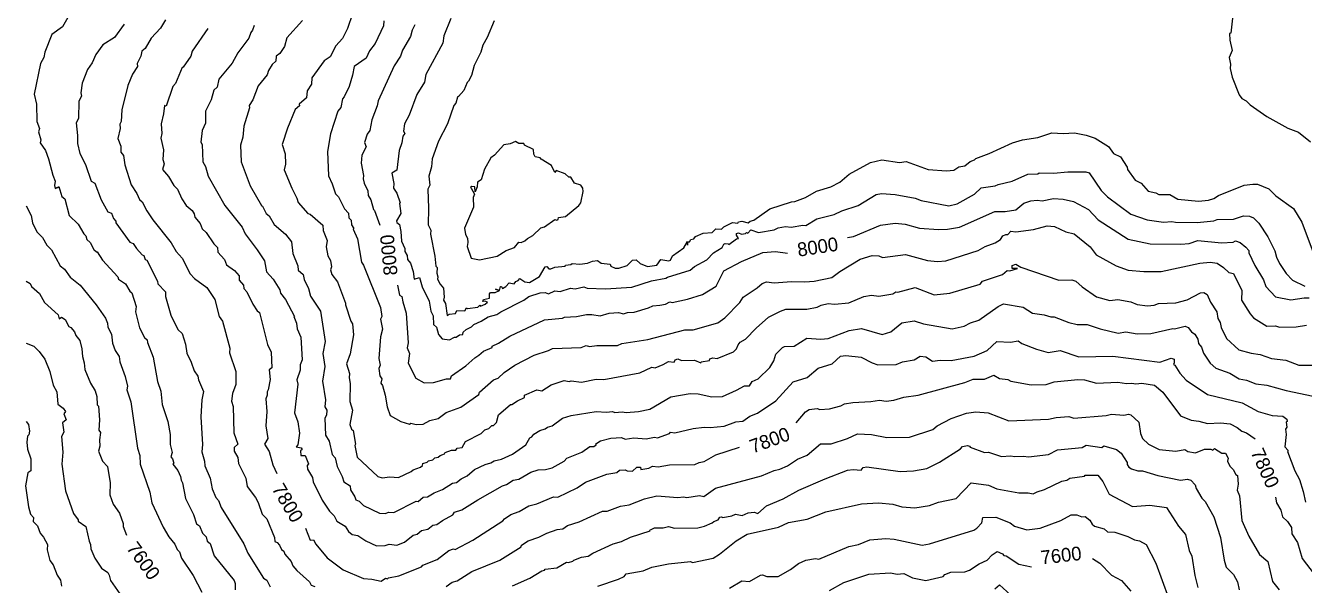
# Model space of a CAD drawing. Extents: x 9339 to 13216, y 3769 to 6935.
# Drawn here: x 9340 to 10046, y 5216 to 5526 of the extents above; entities that cross this region are included whole.
import ezdxf
from ezdxf.enums import TextEntityAlignment as Align

# ---------------------------------------------------------------- set-up
doc = ezdxf.new("R2010")
doc.units = 0
doc.header["$MEASUREMENT"] = 0
for name, color, linetype in [('DTM_SURFACE_CON', 9, 'Continuous'), ('DTM_SURFACE_ICON', 251, 'Continuous'), ('DTM_TEXT_ICON', 251, 'Continuous')]:
    doc.layers.add(name, color=color, linetype=linetype)
doc.styles.add('TMODELF', font='tmodelf')

msp = doc.modelspace()

# ---------------------------------------------------------------- linework, layer by layer
at = {"layer": 'DTM_SURFACE_CON', "linetype": 'Continuous', "flags": 128}
for points, elevation in [([(9520.44, 5532.41), (9517.67, 5524.27), (9514.78, 5518.82), (9511.06, 5514.72), (9508.07, 5508.63), (9504.72, 5506.47), (9497.95, 5497), (9497.63, 5493.54), (9495.32, 5489.87), (9494.86, 5486.03), (9490.8, 5482.56), (9491.05, 5481.5), (9488.6, 5479.53), (9484.35, 5469.33), (9481.52, 5460.28), (9483.1, 5455.09), (9483.35, 5449.37), (9482.51, 5446.21), (9486.75, 5436.07), (9489.68, 5430.48), (9490.25, 5428.13), (9495.64, 5421.98), (9496.98, 5421.62), (9503.89, 5415.66), (9504.22, 5412.65), (9506.27, 5407.19), (9505.86, 5403.65), (9506.68, 5398.59), (9508.29, 5396.16), (9508.69, 5392.64), (9508.25, 5390.93), (9508.97, 5388.41), (9512.01, 5384.29), (9516.44, 5372.59), (9516.42, 5371.52), (9519.39, 5362.51), (9520.33, 5361.09), (9520.92, 5354.98), (9519.09, 5344.47), (9517.06, 5338.88), (9518.73, 5333.59), (9518.58, 5331.23), (9519.14, 5328.05), (9518.83, 5318.07), (9520.43, 5313.39), (9518.9, 5305.52), (9519.74, 5302.9), (9520.65, 5302.19), (9522.07, 5294.61), (9521.6, 5293.86), (9522.9, 5287.38), (9534.43, 5276.61), (9536.78, 5275.98), (9540.91, 5276.55), (9545.8, 5276.08), (9552.8, 5279.45), (9553.84, 5280.35), (9557.87, 5281.79), (9559.07, 5282.85), (9559.26, 5283.88), (9561.63, 5284.66), (9562.37, 5285.4), (9564.8, 5285.81), (9565.92, 5287.07), (9567.73, 5287.43), (9568.71, 5288.29), (9571.27, 5289.17), (9571.47, 5289.96), (9575.07, 5291.23), (9577.38, 5291.29), (9578.27, 5292.41), (9580.88, 5292.75), (9582.7, 5296.1), (9591.38, 5300.47), (9593.38, 5302.43), (9595.59, 5303.3), (9597.27, 5304.87), (9598.24, 5304.88), (9599.82, 5306.59), (9600.94, 5310.78), (9607.62, 5316.51), (9608.38, 5316.41), (9611.47, 5318.55), (9615.35, 5320.44), (9615.44, 5321.57), (9622.28, 5324.56), (9624.98, 5324.04), (9630.19, 5327.27), (9637.21, 5329.71), (9640.14, 5329.19), (9641.23, 5329.49), (9646.92, 5328.92), (9654.89, 5330.4), (9659.2, 5330.35), (9679.03, 5334.03), (9685.68, 5337.1), (9687.62, 5336.83), (9691.98, 5338.57), (9694.95, 5340.32), (9698.08, 5339.93), (9698.66, 5341.21), (9700.03, 5341.82), (9702.11, 5340.86), (9709.26, 5340.95), (9712.77, 5339.59), (9712.98, 5340.16), (9717.63, 5340.82), (9717.86, 5341.74), (9719.4, 5342.37), (9721.78, 5341.85), (9730.76, 5345.61), (9732.56, 5347.18), (9733.37, 5349.55), (9734.49, 5350.95), (9737.56, 5352.53), (9743.41, 5358.73), (9750.25, 5364.76), (9756.76, 5368.1), (9759.83, 5369.15), (9771.34, 5369.25), (9777.08, 5370.22), (9779.25, 5371.42), (9783.17, 5372.24), (9786.69, 5371.9), (9794.61, 5372.61), (9802.85, 5376.24), (9807.18, 5376.89), (9811.12, 5376.39), (9818.92, 5377.68), (9820.63, 5378.84), (9821.64, 5378.61), (9831.3, 5381.25), (9841.72, 5377.1), (9850.3, 5378.02), (9867.09, 5382.98), (9868.5, 5384.71), (9879.51, 5388.37), (9882.05, 5390.55), (9883.57, 5390.36), (9887.68, 5391.7), (9884.87, 5391.73), (9884.9, 5393.29), (9886.87, 5393.97), (9889.68, 5392.38), (9910.62, 5385.13), (9917.76, 5385.38), (9919.93, 5384.74), (9923.47, 5381.51), (9931.32, 5375.95), (9938.78, 5373.96), (9943.21, 5374.61), (9950.3, 5373.18), (9953.93, 5371.78), (9959.64, 5371.02), (9963.31, 5371.34), (9965.65, 5372.33), (9975.26, 5372.74), (9981.49, 5374.29), (9988.8, 5378.18), (9990.71, 5378.31), (9992.63, 5377.3), (9994.34, 5373.07), (9997.91, 5367.74), (9998.52, 5364.06), (9999.73, 5361.9), (10000.23, 5359.02), (10003.27, 5353.04), (10010.1, 5346.78), (10016.89, 5344.84), (10021.87, 5344.11), (10028.06, 5341.95), (10036.05, 5340.99), (10043.25, 5338.22), (10051.7, 5338.29)], 2414.02), ([(9363.88, 5531.61), (9360.18, 5525.34), (9354.33, 5520.95), (9350.32, 5511.26), (9349.83, 5508.35), (9348.05, 5504.92), (9344.47, 5487.97), (9345.7, 5482.46), (9345.92, 5472.87), (9347.41, 5469), (9346.96, 5467.22), (9348.07, 5462.8), (9347.79, 5461.15), (9350.67, 5456.81), (9352.48, 5452.24), (9354.7, 5443.28), (9356, 5439.92), (9355.65, 5437.61), (9356.13, 5435.93), (9357.08, 5436.53), (9357.81, 5436.37), (9358.16, 5436.99), (9359.8, 5431.47), (9361.41, 5430.2), (9363.75, 5420.89), (9368.78, 5416.2), (9372, 5410.77), (9373.1, 5409.75), (9373.57, 5407.75), (9375.34, 5405.98), (9377.53, 5402.11), (9378.85, 5400.81), (9379.22, 5400.93), (9382.24, 5396.29), (9390.77, 5387.01), (9390.98, 5385.76), (9394.9, 5383.1), (9397.32, 5379.14), (9398.47, 5378.2), (9400.86, 5370.58), (9400.4, 5367.65), (9402.65, 5358.8), (9405.48, 5353.56), (9406.95, 5352.28), (9407.09, 5350.77), (9410.31, 5342.72), (9412.6, 5329.25), (9414.43, 5323.94), (9415.19, 5316.49), (9418.38, 5307.01), (9419.53, 5299.86), (9419.59, 5294.45), (9420.65, 5290.01), (9420.01, 5287.5), (9420.91, 5286.37), (9421.64, 5283.97), (9421.18, 5283.58), (9423.85, 5280.05), (9425.39, 5276.63), (9425.63, 5274.69), (9426.37, 5273.25), (9428.15, 5264.51), (9432.52, 5255.77), (9434.22, 5250.5), (9435.83, 5249.41), (9437.57, 5245.41), (9439.51, 5243.26), (9439.99, 5240.95), (9441.66, 5239.65), (9443.97, 5232.78), (9454.98, 5219.17), (9455.53, 5217.56), (9455.62, 5214.11)], 2340.86), ([(9394.14, 5526.67), (9388.94, 5519.42), (9382.48, 5515.25), (9378.55, 5509.96), (9376.53, 5505.33), (9373.95, 5501.63), (9371.08, 5494.06), (9370.33, 5488.68), (9370.66, 5486.99), (9369.13, 5484.24), (9368.89, 5474.58), (9367.62, 5472.14), (9368.49, 5465.25), (9368.47, 5460.76), (9369.66, 5455.16), (9372.83, 5449.14), (9375.99, 5439.92), (9377.95, 5438.78), (9381.51, 5429.66), (9385.11, 5422.96), (9387.23, 5422.2), (9388.26, 5419.23), (9389.61, 5417.89), (9389.59, 5416.91), (9397.36, 5406.25), (9399.13, 5405.42), (9400.94, 5402.64), (9404.1, 5399.21), (9405.15, 5398.77), (9405.76, 5396.58), (9406.69, 5396.25), (9412.62, 5384.63), (9412.78, 5383.27), (9417.12, 5378.77), (9416.97, 5376.16), (9420.01, 5365.83), (9423.84, 5357.89), (9426.26, 5355.69), (9428.13, 5349.85), (9428.87, 5344.8), (9431.3, 5339.94), (9432.89, 5335.04), (9434.95, 5332.24), (9435.2, 5330.1), (9438.1, 5323.76), (9437.09, 5319.11), (9436.64, 5309.72), (9437.5, 5294.31), (9437.1, 5290.37), (9438.55, 5285.23), (9438.77, 5282.65), (9441.79, 5275.8), (9442.75, 5269.88), (9444.86, 5265.14), (9446.4, 5263.33), (9447.79, 5259.53), (9460.29, 5239.4), (9462.5, 5234.26), (9471.18, 5220.5), (9473, 5219.34), (9474.8, 5215.77)], 2353.06), ([(9417.13, 5529.17), (9414.28, 5524.51), (9409.16, 5518.99), (9405.88, 5513.19), (9404.01, 5511.88), (9403.5, 5508.96), (9401.42, 5505.02), (9401.56, 5503.37), (9398.72, 5499.13), (9396.27, 5492.88), (9392.96, 5479.42), (9392.59, 5472.87), (9391.72, 5471.42), (9392.07, 5469.01), (9390.68, 5463.53), (9392.38, 5459.37), (9392.38, 5456.03), (9393.76, 5454.07), (9394.56, 5449.06), (9398.02, 5437.93), (9401.15, 5433.18), (9402.61, 5429.84), (9404.11, 5428.46), (9406.66, 5423.45), (9409.99, 5418.51), (9420.16, 5405.87), (9422.88, 5401.08), (9426.16, 5397.39), (9430.75, 5388.73), (9433.11, 5386.05), (9439.88, 5381.13), (9444.25, 5374.53), (9446.65, 5365.15), (9448.54, 5362.62), (9452.63, 5347.57), (9452.42, 5345.08), (9455.87, 5334.67), (9455.88, 5327.53), (9454, 5322.61), (9453.5, 5318.32), (9454.48, 5315.34), (9454.72, 5300.82), (9456.91, 5294.47), (9454.9, 5292.76), (9454.98, 5290.68), (9457, 5287.1), (9457.39, 5283.8), (9461.5, 5275.7), (9462.2, 5271.16), (9466.8, 5265.02), (9468.29, 5262.26), (9470.45, 5255.79), (9472.95, 5253.34), (9477.17, 5242.93), (9477.41, 5240.83), (9478.82, 5240.19), (9480.07, 5238.8), (9481.21, 5236.34), (9482.43, 5235.33), (9482.98, 5233.7), (9486.44, 5229.63), (9487.48, 5227.28), (9489.54, 5224.8), (9496.56, 5218.47), (9497.6, 5216.56), (9499.46, 5215.83)], 2365.25), ([(9466.06, 5526.05), (9465.17, 5523.36), (9464.13, 5522.16), (9463.07, 5518.9), (9456.92, 5510.97), (9453.82, 5505.18), (9446.55, 5496.38), (9445.54, 5491.89), (9443.69, 5490.3), (9442.24, 5484.9), (9439.1, 5478.7), (9439.07, 5471.95), (9437.34, 5467.86), (9436.64, 5461.46), (9437.26, 5460.18), (9437.73, 5450.65), (9439.06, 5448.01), (9440.6, 5442.68), (9449.78, 5426.41), (9459.34, 5414.51), (9461.01, 5410.81), (9467.66, 5402.05), (9471.68, 5395.88), (9472.91, 5389.86), (9476.52, 5385.83), (9480.22, 5379.91), (9480.66, 5378.08), (9483.28, 5374.61), (9488.32, 5365.06), (9487.98, 5365.06), (9489.47, 5361.39), (9489.73, 5358.28), (9491.82, 5353.7), (9492.52, 5341.14), (9491.5, 5338.4), (9491.42, 5335.46), (9489.69, 5330.2), (9490.11, 5327.73), (9488.3, 5311.8), (9490.15, 5306.98), (9491.09, 5300.58), (9490.2, 5294.13), (9489.19, 5293.07), (9491.99, 5292.5), (9492.49, 5291.65), (9491.56, 5290.96), (9491.86, 5288.3), (9494.14, 5288.21), (9496.09, 5283.64), (9495.22, 5282.82), (9495.54, 5280.81), (9498.27, 5276.08), (9498.59, 5273.8), (9503.58, 5263.52), (9507.71, 5257.61), (9510.22, 5255), (9511.66, 5251.97), (9516.34, 5249.24), (9518.22, 5246.22), (9520.12, 5244.6), (9523.3, 5244.01), (9527.66, 5241.12), (9533.6, 5238.42), (9538.38, 5238.57), (9540.64, 5239.23), (9544.81, 5238.69), (9549.17, 5240.44), (9553.86, 5244.28), (9556.15, 5244.76), (9558.44, 5246.87), (9562.05, 5247.52), (9564.72, 5249.81), (9567.01, 5250.11), (9570.01, 5252.38), (9575.79, 5255.44), (9576.75, 5256.89), (9580.85, 5258.34), (9589.53, 5263.86), (9603.26, 5271.54), (9605.46, 5272.34), (9609.08, 5274.57), (9612.25, 5275.24), (9618.84, 5279), (9622.98, 5280.34), (9626.92, 5280.55), (9630.66, 5281.44), (9637.29, 5285.16), (9638.74, 5286.79), (9647.13, 5290.12), (9651.43, 5293.33), (9653.6, 5293.34), (9654.94, 5294.21), (9654.71, 5294.77), (9657.46, 5296.4), (9662.99, 5297.96), (9668.98, 5298.29), (9670.93, 5297.28), (9675.74, 5297.97), (9682.56, 5297.53), (9687.18, 5298.42), (9688.89, 5298.14), (9695.44, 5300.4), (9696, 5301.18), (9698.49, 5300.76), (9708.56, 5303.22), (9714.67, 5304.04), (9717.89, 5303.79), (9725.71, 5304.5), (9732.16, 5306.84), (9736.08, 5307.23), (9739.87, 5310.09), (9744.14, 5311.71), (9754.2, 5318.56), (9763.86, 5329.09), (9771.5, 5331.46), (9777.66, 5336.5), (9785.43, 5338.99), (9789.96, 5343.21), (9792.85, 5343.64), (9801.3, 5342.69), (9807.38, 5339.46), (9810.58, 5338.38), (9820.75, 5338.64), (9824.21, 5340.04), (9830.64, 5341.14), (9834.05, 5343.25), (9837.05, 5342.78), (9840.83, 5340.48), (9844.99, 5340.92), (9851.18, 5340.79), (9863.76, 5343.13), (9870.97, 5346.4), (9876.3, 5351.35), (9883.83, 5350.91), (9888.06, 5351.7), (9890.2, 5350.21), (9898.2, 5347.12), (9904.64, 5345.24), (9911.37, 5346.35), (9921.58, 5342.81), (9940.35, 5343.23), (9966.37, 5339.9), (9972.69, 5342.03), (9974.23, 5341.62), (9974.34, 5339.53), (9973.89, 5338.69), (9974.67, 5338.23), (9977.38, 5333.78), (9980.88, 5329.89), (9992.77, 5321.93), (10011.83, 5317.38), (10020.64, 5312.59), (10028.48, 5310.39), (10034.39, 5309.99), (10036.57, 5308.35), (10036.67, 5307.02), (10036.27, 5306.71), (10036.6, 5303.9), (10035.85, 5302.8), (10036.26, 5299.85), (10035.49, 5293.16), (10037.25, 5291.01), (10037.01, 5290.58), (10040.91, 5279.91), (10043.49, 5275.09), (10045.67, 5268.38), (10046.93, 5262.53)], 2389.63), ([(9492.8, 5528.79), (9484.05, 5519.22), (9482.86, 5514.43), (9480.23, 5510.55), (9478.16, 5509.02), (9477.92, 5506.27), (9476.04, 5504.4), (9473.98, 5501.14), (9473.24, 5498.74), (9468.26, 5492.56), (9465.36, 5484.87), (9463.28, 5481.71), (9463.38, 5480.52), (9460.39, 5470.26), (9459.71, 5464.29), (9458.42, 5459.76), (9458.8, 5450.59), (9463.88, 5437.38), (9470.06, 5426.4), (9470.6, 5426.2), (9472.58, 5422.03), (9474.26, 5420.75), (9477.16, 5415.92), (9483.28, 5410.61), (9486.6, 5406.49), (9487.47, 5399.88), (9490.15, 5393.19), (9490.36, 5390.68), (9493.18, 5388.36), (9493.68, 5385.56), (9496.04, 5380.62), (9497.1, 5376.46), (9502.72, 5368.05), (9505.18, 5351.35), (9504.05, 5344.75), (9504.99, 5337.42), (9503.85, 5329.43), (9505.44, 5319.12), (9505.12, 5315.14), (9506.2, 5313.42), (9505.99, 5310.65), (9504.99, 5309), (9505.46, 5299.48), (9507.49, 5296.23), (9509.13, 5288.77), (9510.7, 5287.01), (9511.96, 5282.3), (9514.7, 5276.77), (9515.54, 5273.66), (9519.06, 5271.48), (9519.23, 5269.31), (9521.71, 5265.44), (9522.19, 5263.81), (9523.98, 5263.09), (9526.37, 5260.74), (9535.33, 5256.48), (9538.39, 5256.19), (9540.42, 5257.03), (9543.24, 5256.86), (9555.57, 5263.08), (9556.72, 5262.79), (9559.37, 5265.22), (9561.78, 5265.39), (9565.46, 5267.68), (9569.99, 5269.5), (9575.6, 5273.07), (9577.76, 5273.35), (9580.42, 5275.46), (9583.62, 5277.04), (9587.82, 5280.58), (9593.59, 5283.29), (9596.86, 5284.19), (9598.56, 5285.4), (9602.71, 5286.36), (9608.71, 5289.09), (9616.12, 5294.15), (9618.41, 5298.09), (9619.44, 5298.62), (9620.5, 5300.08), (9623.92, 5302.07), (9626.73, 5302.96), (9628.04, 5303.89), (9630.66, 5304.63), (9636.36, 5309), (9641.2, 5310.35), (9655, 5312.56), (9660.66, 5312.18), (9664.09, 5312.65), (9665.27, 5312), (9669.26, 5312.36), (9671.58, 5312.05), (9678.36, 5312.59), (9684.6, 5313.86), (9696.23, 5320.72), (9706.91, 5322.56), (9711.28, 5322.34), (9718.85, 5320.79), (9724.76, 5320.98), (9732.52, 5324.32), (9736.93, 5326.87), (9739.76, 5326.81), (9741.22, 5329.13), (9744.56, 5330.65), (9750.98, 5336.98), (9753.06, 5340.68), (9754.26, 5344.37), (9757.9, 5347.96), (9759.03, 5348.48), (9764.44, 5348.71), (9771.28, 5353.18), (9779.06, 5352.53), (9783.24, 5353.04), (9794.84, 5357.34), (9801.56, 5358.5), (9812.92, 5355.27), (9817.86, 5356.59), (9823.86, 5361.64), (9830.71, 5362.65), (9835.83, 5361.08), (9851.72, 5358.35), (9858.2, 5359.76), (9861.87, 5361.69), (9866.36, 5363.12), (9877.14, 5370.6), (9879.97, 5372.05), (9890.8, 5370.29), (9896, 5367.01), (9902.46, 5366.03), (9906.09, 5364.95), (9907.93, 5364.92), (9916.14, 5361.89), (9920.79, 5360.7), (9926.31, 5360.78), (9933.44, 5358.27), (9943.34, 5356.01), (9947.52, 5356.58), (9953.85, 5355.6), (9961.47, 5355.65), (9973.53, 5358.52), (9974.52, 5358.29), (9980.47, 5359.8), (9982.11, 5359.09), (9983.89, 5356.64), (9985.65, 5355.31), (9987.33, 5352.65), (9987.71, 5350.13), (9989.37, 5348.12), (9990.44, 5344.89), (9994.15, 5339.37), (9997.33, 5336.66), (10004.99, 5333.81), (10010.24, 5330.73), (10014.3, 5329.93), (10019.39, 5327.87), (10025.47, 5327.25), (10036.18, 5324.26), (10051.05, 5321.03)], 2401.82), ([(9537.75, 5528.61), (9537.49, 5525.88), (9532.89, 5516.04), (9529.75, 5512.02), (9527.96, 5507.98), (9521.34, 5503.37), (9520.43, 5498.49), (9518.54, 5492.23), (9515.81, 5486.52), (9514.83, 5485.52), (9513.9, 5480.68), (9512.17, 5478.58), (9508.19, 5466.08), (9506.62, 5456.37), (9507.03, 5442.81), (9509.15, 5438.39), (9510.87, 5433), (9512.53, 5431.19), (9516.01, 5424.63), (9518.19, 5422.18), (9518.34, 5419.69), (9519.59, 5418.33), (9519.76, 5415.72), (9521.01, 5413.72), (9520.69, 5413.46), (9523.18, 5407.98), (9525.26, 5395.12), (9526.52, 5393.52), (9535.79, 5370.04), (9536.49, 5365.2), (9535.79, 5363.6), (9536.95, 5358.07), (9535.81, 5353.92), (9534.85, 5341.92), (9535.64, 5338.19), (9534.93, 5336.45), (9535.37, 5332.34), (9536.47, 5330.76), (9535.93, 5328.22), (9536.93, 5326.95), (9538.4, 5321.7), (9539.46, 5315.15), (9541.15, 5310.4), (9547.1, 5307.02), (9551.89, 5305.62), (9552.65, 5306.2), (9555.62, 5305.44), (9559.33, 5305.59), (9563.11, 5307.56), (9567.63, 5308.74), (9572.18, 5312.1), (9580.18, 5314.99), (9590.1, 5321.99), (9590.52, 5323.34), (9598.3, 5330.14), (9600.84, 5331.01), (9604.15, 5334.16), (9610.13, 5338.17), (9620.68, 5343.74), (9628.68, 5346.26), (9630.84, 5347.46), (9646.74, 5347.91), (9649.5, 5349.03), (9651.34, 5348.54), (9655.43, 5349.08), (9666.78, 5349.06), (9669.15, 5350.24), (9683.5, 5352.36), (9703.94, 5357.73), (9708.59, 5357.84), (9722.24, 5361.71), (9726.09, 5364.36), (9734.36, 5372.92), (9736.27, 5375.85), (9743.99, 5381), (9746.69, 5383.44), (9749.14, 5384.29), (9753.3, 5383.79), (9762.82, 5384.49), (9770.17, 5384.25), (9775.41, 5384.72), (9785.23, 5386.75), (9789.53, 5390.04), (9800.85, 5396.81), (9807.42, 5398.79), (9811.13, 5398.74), (9813.26, 5397.68), (9825.86, 5399.36), (9838.12, 5396.08), (9843.52, 5395.47), (9848.24, 5395.9), (9866.04, 5401.62), (9869.85, 5403.85), (9875.48, 5405.89), (9878.45, 5407.68), (9879.62, 5409.68), (9881.29, 5410.53), (9882.37, 5410.42), (9884.01, 5412.31), (9886.75, 5411.96), (9896.65, 5413.25), (9904.18, 5415.25), (9908.26, 5414.87), (9914.48, 5412.01), (9919.03, 5410.81), (9927.96, 5403.67), (9931.25, 5399.28), (9942.28, 5393.21), (9948.81, 5390.82), (9957.58, 5389.96), (9967.17, 5390.08), (9988.44, 5394.61), (9994.21, 5395.21), (9998.14, 5394.68), (10001.63, 5392.18), (10004.43, 5389.4), (10007.15, 5388.89), (10011.61, 5379.45), (10011.6, 5374.11), (10016.27, 5366.67), (10018.2, 5364.38), (10025.57, 5359.75), (10030.3, 5359.97), (10032.58, 5359.15), (10041.74, 5359.34), (10047.41, 5360.25)], 2426.21), ([(9574.75, 5529.91), (9570.86, 5520.21), (9570.35, 5516.2), (9560.89, 5498.94), (9560.07, 5494.71), (9555.82, 5487.9), (9551.63, 5476.39), (9549, 5471.61), (9548.57, 5467.67), (9549.24, 5466.25), (9548.11, 5464.73), (9547.58, 5461.14), (9546.05, 5456.89), (9544.86, 5446.03), (9542.14, 5444.33), (9543.14, 5438.72), (9543.05, 5436.07), (9544.85, 5433.26), (9546.72, 5427.97), (9546.32, 5427.63), (9547.03, 5422.1), (9544.66, 5418.03), (9544.76, 5417.12), (9546.34, 5416.05), (9547.12, 5412.03), (9547.35, 5406.86), (9549.24, 5402.65), (9549.2, 5401.03), (9550.57, 5398.83), (9550.81, 5396.58), (9552.47, 5394.56), (9553.81, 5389.98), (9554.38, 5385.85), (9557.44, 5386.77), (9558.9, 5381.62), (9562.74, 5373.67), (9563.72, 5368.09), (9564.95, 5365.54), (9565.18, 5360.74), (9566.84, 5359.21), (9567.88, 5355.23), (9569.93, 5352.87), (9574, 5352.16), (9576.69, 5353.72), (9577.7, 5353.73), (9579.4, 5355.07), (9581.36, 5355.14), (9581.43, 5356.38), (9583.24, 5358.01), (9586.12, 5359.34), (9587.33, 5360.69), (9591.45, 5362.47), (9595.25, 5364.98), (9600.09, 5366.18), (9602.24, 5367.72), (9615.08, 5374.11), (9617.78, 5376.16), (9624.1, 5378.25), (9626.83, 5378.31), (9628.73, 5377.59), (9632.09, 5379.32), (9635.03, 5378.88), (9640.86, 5380.76), (9643.31, 5380.47), (9648.12, 5381.6), (9649.96, 5380.74), (9660.14, 5380.49), (9674.77, 5381.43), (9685.54, 5384.78), (9693.55, 5386.26), (9694.45, 5386.94), (9706.96, 5390.79), (9709.34, 5392.78), (9716.11, 5396.46), (9719.78, 5400.24), (9724.61, 5403.35), (9725.45, 5405.18), (9726.23, 5405.57), (9727.99, 5405.38), (9728.24, 5404.9), (9732.48, 5408.05), (9733.62, 5408.24), (9732.5, 5410.02), (9732.5, 5410.99), (9733.58, 5411.36), (9735.3, 5410.71), (9737.5, 5411.03), (9738.04, 5411.53), (9738.76, 5411.21), (9740.37, 5413.1), (9744.65, 5411.48), (9753.35, 5413.11), (9755.59, 5414.18), (9759.59, 5414.79), (9762.67, 5414.53), (9769.22, 5415.64), (9770.76, 5415.5), (9776.93, 5419.18), (9786.41, 5421.6), (9790.63, 5423.55), (9799.71, 5426.47), (9809.7, 5432.63), (9812.63, 5433.2), (9820.18, 5432.64), (9831.25, 5430.58), (9834.54, 5429.31), (9849.9, 5426.39), (9854.38, 5427.32), (9863.95, 5432.72), (9867.65, 5436.29), (9875.5, 5437.29), (9877.08, 5438.16), (9884.84, 5439.94), (9893.46, 5443.72), (9898.92, 5444.03), (9899.75, 5444.54), (9907.7, 5444.39), (9915.59, 5445.13), (9925.5, 5445.12), (9927.35, 5444.49), (9934.05, 5434.74), (9937.48, 5431.25), (9950.29, 5421.67), (9959.36, 5418.61), (9968.45, 5417.36), (9973.09, 5417.66), (9975.06, 5417.24), (9987.08, 5417.08), (9996.22, 5418.09), (9998.13, 5418.82), (10007.06, 5418.89), (10012.57, 5420.72), (10016.02, 5420.52), (10018.09, 5419.74), (10021.08, 5416.68), (10026.13, 5409.14), (10029.9, 5401.45), (10030.86, 5397.88), (10032.51, 5394.36), (10036.28, 5388.84), (10039.72, 5385.19), (10046.44, 5381.96)], 2450.59), ([(9598.61, 5528.54), (9594.67, 5519.27), (9592.33, 5515.13), (9591.34, 5511.27), (9587.56, 5503.87), (9586.12, 5498.36), (9584.51, 5495.17), (9583.67, 5494.47), (9581.94, 5490.08), (9578.99, 5486.66), (9578.29, 5486.45), (9577.36, 5483.12), (9576.26, 5481.76), (9572.77, 5471.69), (9567.93, 5462.01), (9564.41, 5452.3), (9564, 5447.79), (9562.47, 5442.67), (9563.04, 5437.7), (9561.98, 5435.47), (9562.37, 5424.97), (9562.11, 5415.77), (9563.68, 5412.87), (9563.39, 5410.62), (9565.87, 5398.43), (9566.47, 5393), (9567.12, 5392.3), (9566.87, 5389.02), (9567.41, 5387.02), (9567.24, 5385.73), (9568.77, 5383.06), (9570.7, 5380.88), (9570.99, 5375.86), (9570.56, 5374.15), (9571.71, 5372.25), (9572.59, 5365.65), (9573.78, 5366.44), (9577.23, 5366.74), (9578.01, 5368.5), (9582.44, 5368.29), (9583.25, 5369.86), (9583.84, 5369.5), (9589.68, 5370.36), (9590.69, 5371.31), (9591.11, 5370.93), (9593.57, 5371.96), (9594.88, 5373.07), (9593.43, 5373.59), (9592.45, 5373.34), (9592.66, 5374.54), (9595.97, 5375.34), (9596.08, 5377.64), (9596.63, 5378.4), (9599.11, 5378.4), (9601.52, 5379.42), (9599.45, 5380.17), (9601.52, 5379.42), (9602.03, 5381.73), (9602.72, 5381.77), (9603.22, 5380.66), (9605.12, 5381.72), (9606.85, 5383.66), (9609.69, 5383.1), (9610.53, 5384.57), (9611.88, 5384.96), (9612.88, 5386.16), (9615.58, 5384.27), (9618.07, 5383.87), (9623.76, 5387.17), (9626.8, 5392.61), (9627.63, 5392.77), (9628.86, 5391.56), (9629.89, 5391.48), (9632.17, 5392.35), (9637.86, 5392.94), (9637.98, 5393.43), (9640.92, 5393.91), (9641.63, 5394.51), (9645.93, 5394.03), (9650.18, 5394.63), (9652.92, 5395.81), (9655.73, 5396.05), (9657.83, 5394.61), (9662.62, 5394.13), (9663.01, 5393.03), (9665.39, 5391.87), (9667.51, 5391.79), (9672.09, 5393.35), (9675.06, 5396.18), (9677.07, 5396.45), (9679.25, 5394.42), (9683.35, 5392.84), (9688.45, 5393.57), (9690.79, 5396.58), (9695.11, 5395.99), (9696.04, 5396.3), (9697.19, 5398.7), (9703.34, 5403.1), (9705.36, 5406.51), (9705.42, 5404.53), (9705.77, 5406.33), (9706.51, 5406.38), (9707.19, 5407.71), (9708.87, 5407.98), (9709.9, 5409.32), (9714.13, 5411.22), (9719.14, 5411.6), (9721.05, 5413.55), (9724.22, 5413.32), (9725.42, 5414.69), (9730.31, 5417.13), (9733.19, 5416.69), (9733.7, 5417.38), (9735.53, 5417.86), (9738.97, 5416.85), (9740.12, 5417.91), (9742.03, 5418.34), (9750.88, 5424.72), (9762.93, 5428.53), (9764.67, 5428.71), (9770.68, 5430.86), (9776.64, 5434.43), (9784.65, 5436.88), (9789.62, 5439.36), (9794.82, 5443.73), (9806.63, 5450.26), (9812.89, 5451.7), (9822.53, 5450.3), (9826.18, 5450.72), (9838.46, 5446.44), (9848.45, 5445.57), (9852.62, 5446.07), (9855.28, 5447.84), (9858.59, 5448.45), (9861.64, 5450.78), (9863.95, 5451.69), (9864.68, 5452.55), (9872.09, 5455.3), (9885.04, 5461.15), (9890.52, 5462.87), (9899.08, 5464.16), (9906.78, 5466.75), (9912.9, 5466.27), (9919.21, 5466.69), (9925.64, 5465.39), (9930.6, 5463.62), (9938, 5459.09), (9940.83, 5455.15), (9944.71, 5453.32), (9948.27, 5447.62), (9948.47, 5446.37), (9952.76, 5440.52), (9956.16, 5438.75), (9959.94, 5434.44), (9964.24, 5433.44), (9965.79, 5432.48), (9971.87, 5432.54), (9976.4, 5429.9), (9987.7, 5428.91), (9993.33, 5429.52), (9996.23, 5430.35), (9998.89, 5432.07), (10012.98, 5437.76), (10017.85, 5438.36), (10020.38, 5438.21), (10026.63, 5435.74), (10030.57, 5431.78), (10040.26, 5424.75), (10044.81, 5417.2), (10051.2, 5400.44)], 2462.78), ([(10006.77, 5531.64), (10005.68, 5521.84), (10004.9, 5521.6), (10005.04, 5517.84), (10006.32, 5512.21), (10004.67, 5508.37), (10005.43, 5504.53), (10005.21, 5502.13), (10006.43, 5497.4), (10010.14, 5487.62), (10011.69, 5485.57), (10014.06, 5484.4), (10016.29, 5482.08), (10025.46, 5475.6), (10037.12, 5469.22), (10043.01, 5466.95), (10049.63, 5461.71)], 2474.98), ([(9340.12, 5426.3), (9342.74, 5420.92), (9343.54, 5416.85), (9346.02, 5411.87), (9349.01, 5408.8), (9351.48, 5404.63), (9354.09, 5402), (9358.86, 5393.07), (9361.28, 5391.36), (9364.43, 5386.82), (9369.82, 5382.52), (9378.66, 5371.62), (9383.94, 5364.18), (9385.07, 5361.46), (9385.22, 5359.27), (9387.21, 5355.3), (9387.74, 5350.3), (9389.29, 5346.34), (9391.47, 5343.06), (9391.81, 5340.05), (9394.7, 5331.98), (9395.97, 5326.63), (9395.65, 5324.58), (9397.94, 5317.89), (9401.56, 5292.4), (9402.85, 5288.3), (9403.1, 5283.46), (9408.47, 5267.96), (9409.48, 5262.17), (9415.83, 5248.63), (9418.82, 5243.39), (9422.17, 5239.32), (9423.4, 5236.34), (9424.71, 5235.08), (9425.81, 5231.6), (9432.24, 5221.99), (9437.19, 5212.72)], 2328.67), ([(9340.12, 5350.44), (9344.33, 5348.81), (9347.32, 5345.84), (9350.31, 5341.46), (9353.06, 5334.82), (9354.93, 5327.16), (9357.09, 5323.46), (9357.62, 5316.66), (9360.51, 5314.39), (9361.76, 5312.66), (9360.81, 5311.37), (9362.13, 5308.04), (9360.13, 5306.33), (9360.8, 5301.26), (9359.63, 5298.81), (9360.24, 5290.06), (9359.68, 5283.48), (9361.84, 5268.83), (9366.17, 5256.2), (9368.75, 5252.75), (9368.85, 5251.95), (9373.03, 5248.99), (9374.79, 5240.89), (9375.58, 5239.03), (9375.83, 5236.68), (9378.05, 5231.61), (9381.65, 5226.1), (9385.09, 5223.67), (9386, 5222.06), (9386.65, 5219.13), (9391.79, 5211.92)], 2304.29), ([(9340.12, 5307.1), (9341.43, 5305.47), (9341.92, 5301.66), (9341.51, 5299.74), (9340.77, 5299.06), (9340.36, 5295.59), (9340.85, 5291.75), (9342.61, 5286.43), (9342.55, 5279.78), (9340.97, 5278.67), (9339.73, 5271.44), (9341.27, 5259.85), (9342.47, 5255.82), (9344.02, 5253.96), (9343.96, 5251.78), (9346.25, 5249.46), (9347.72, 5245.44), (9349.56, 5243.2), (9351.8, 5239.15), (9351.64, 5236.06), (9353.14, 5230.19), (9354.92, 5227.95), (9357.25, 5222.12), (9359.05, 5219.33), (9359.63, 5216.08)], 2292.1), ([(9572.06, 5215.89), (9575.45, 5218.37), (9578.14, 5219.06), (9586.37, 5224.09), (9601.84, 5230.41), (9613.59, 5237.89), (9613.72, 5238.73), (9617.36, 5241.09), (9623.38, 5243.19), (9627.8, 5245.38), (9633.46, 5247.33), (9636.54, 5247.82), (9639.09, 5249.59), (9645.61, 5251.63), (9658.5, 5257.49), (9661.08, 5257.56), (9668.47, 5260.29), (9673.13, 5261.09), (9681.71, 5264.39), (9688.45, 5266.02), (9700.06, 5265.03), (9703.24, 5265.42), (9705.06, 5265.12), (9712.1, 5266.14), (9714.53, 5265.64), (9720.87, 5270.15), (9746.24, 5277.02), (9753.29, 5279.92), (9756.43, 5280.66), (9760.6, 5282.56), (9766.19, 5286.24), (9771.63, 5288.44), (9778.96, 5294.8), (9784.86, 5294.7), (9793.79, 5297.72), (9799.3, 5300.33), (9807.12, 5299.97), (9815.51, 5298.26), (9828.07, 5298.44), (9841.05, 5302.73), (9843.36, 5304.7), (9851.13, 5308.76), (9859.57, 5311.69), (9864.81, 5312.37), (9871.54, 5311.88), (9882.89, 5307.55), (9904.85, 5308.3), (9909.17, 5309.29), (9916.14, 5309.91), (9918.85, 5308.88), (9936.7, 5310.39), (9939.71, 5311.22), (9946.56, 5310.56), (9949.06, 5311.08), (9950.41, 5310.76), (9954.84, 5306.7), (9955.74, 5300.38), (9956.9, 5297.72), (9960.21, 5294.61), (9965.94, 5291.69), (9975.16, 5290.67), (9980.22, 5291.68), (9981.95, 5290.49), (9986.16, 5289.81), (9991.03, 5291.73), (9994.61, 5291.72), (9995.62, 5291.31), (9996.59, 5292.18), (10000.64, 5289.61), (10002.67, 5289.64), (10004.18, 5286.75), (10003.84, 5285.25), (10005.07, 5282.49), (10006.96, 5280.63), (10008.42, 5277.86), (10009.23, 5277.23), (10009.76, 5272.53), (10009.18, 5269.07), (10010.47, 5266.09), (10011.78, 5252.34), (10015.58, 5243.78), (10021.4, 5233.61), (10026.09, 5229.75), (10028.69, 5218.71), (10032.31, 5214.11)], 2365.25), ([(9608.7, 5216.21), (9618.3, 5220.41), (9624.95, 5224.63), (9626.4, 5224.95), (9626.82, 5225.49), (9633.33, 5226.23), (9638.61, 5229.26), (9639.74, 5229.11), (9642.16, 5229.84), (9642.63, 5230.53), (9646.9, 5232.05), (9650.54, 5232.58), (9653.14, 5234.33), (9664.31, 5239.49), (9668.98, 5240.79), (9673.89, 5243.19), (9684.73, 5246.57), (9684.58, 5247.03), (9687.16, 5248.27), (9692.06, 5248.35), (9694.96, 5249.14), (9698.32, 5248.07), (9711.19, 5248.27), (9714.92, 5249.19), (9719.07, 5251.03), (9719.91, 5251.84), (9722.41, 5252.77), (9723.25, 5254.25), (9724.19, 5254.48), (9725, 5254.08), (9729.86, 5254.92), (9731.89, 5255.81), (9735.59, 5255.11), (9738.96, 5256.69), (9742.19, 5256.94), (9744.28, 5256.24), (9749.03, 5260.51), (9758.21, 5264.26), (9766.95, 5269.09), (9781.41, 5275.49), (9793.84, 5280.19), (9796.9, 5280.57), (9801.4, 5280.26), (9802.53, 5281.75), (9804.5, 5282.01), (9822.93, 5279.36), (9830.22, 5279.73), (9837.66, 5281.04), (9844.72, 5284.65), (9856.22, 5291.94), (9857.45, 5293.2), (9860.08, 5293.77), (9861.28, 5293.42), (9861.64, 5292.84), (9869.59, 5289.88), (9871.78, 5290.12), (9879, 5287.75), (9883.85, 5288.19), (9886.26, 5287.79), (9891.06, 5287.95), (9893.83, 5287.52), (9904.84, 5288.77), (9909.9, 5291.48), (9923.51, 5292.81), (9925.63, 5293.92), (9934.31, 5292.78), (9935.37, 5293.69), (9942.53, 5291.58), (9945, 5289.67), (9948.31, 5284.5), (9948.33, 5283.27), (9949.28, 5281.77), (9950.75, 5280.86), (9954.26, 5279.91), (9956.87, 5279.9), (9965.2, 5277.18), (9977.82, 5274.59), (9981.64, 5275.17), (9983.6, 5274.61), (9985.94, 5272.12), (9986.56, 5270.12), (9989.69, 5264.68), (9991.45, 5262.95), (9996.15, 5254.33), (9999.92, 5243.02), (10001.87, 5230.48), (10003.03, 5226.57), (10007.12, 5222.59), (10009.27, 5218.4), (10010.17, 5214.11)], 2353.06), ([(9655.88, 5216), (9667.29, 5219.94), (9670.44, 5221.45), (9671.53, 5222.87), (9680.92, 5224.59), (9685.82, 5226.66), (9694.93, 5228.41), (9707.06, 5229.64), (9708.28, 5229.09), (9719.7, 5231.57), (9723.17, 5233.67), (9732.32, 5241.09), (9738.33, 5244.88), (9755.8, 5248.63), (9761.22, 5251.18), (9771.5, 5253.07), (9781.79, 5257.21), (9801.51, 5261.56), (9810.94, 5262.14), (9818.86, 5261.48), (9823.87, 5259.88), (9831.09, 5259.45), (9839.08, 5260.64), (9844.13, 5262.51), (9853.9, 5264.59), (9862.08, 5273.17), (9871.81, 5271.91), (9876.36, 5269.94), (9888.48, 5267.67), (9893.71, 5267.73), (9896.35, 5267.09), (9898.63, 5268.28), (9902.66, 5269.44), (9912.21, 5274.09), (9914.93, 5274.71), (9916.75, 5275.7), (9924.79, 5276.9), (9925.22, 5277.34), (9932.07, 5277.37), (9934.95, 5274), (9938.49, 5266.85), (9951.24, 5260.12), (9960.96, 5260.92), (9970.11, 5259.59), (9976.69, 5249.3), (9980.57, 5244.63), (9982.61, 5235.79), (9984.09, 5232.67), (9985.78, 5221.97), (9987.48, 5215.32)], 2340.86), ([(9728.73, 5214.97), (9735.47, 5218.97), (9739.65, 5218.71), (9745.75, 5222.11), (9746.95, 5222.25), (9749.33, 5221.42), (9755.49, 5221.42), (9762.34, 5225.31), (9766.83, 5228.64), (9770.77, 5230.36), (9776.19, 5231.27), (9777.94, 5231), (9794.65, 5238), (9799.94, 5239.13), (9806.11, 5241.73), (9815.1, 5242.36), (9819.67, 5242.1), (9835.03, 5238.78), (9839.22, 5239.49), (9863.58, 5247.05), (9865.33, 5248.17), (9868.05, 5250.99), (9868.59, 5253.98), (9875.75, 5254.15), (9883.7, 5251.09), (9886.18, 5249.31), (9892.92, 5247.18), (9900.36, 5248.22), (9911.64, 5252.38), (9917.45, 5255.41), (9920.58, 5255.54), (9923.38, 5254.44), (9925.15, 5254.49), (9927.74, 5252.52), (9928.96, 5250.37), (9930.35, 5249.22), (9935.69, 5247.71), (9937.45, 5246.08), (9941.45, 5245.92), (9948.68, 5243.51), (9952.4, 5241.68), (9955.1, 5241.13), (9958.83, 5239.17), (9964.14, 5228.84), (9974.7, 5200.05)], 2328.67), ([(9875.17, 5214.55), (9877.88, 5216.83), (9885.98, 5209.38)], 2304.29)]:
    msp.add_lwpolyline(points, dxfattribs=dict(at, elevation=elevation))
at = {"layer": 'DTM_SURFACE_CON', "linetype": 'Continuous', "elevation": 2474.98, "flags": 128}
msp.add_lwpolyline([(9585.93, 5436.11), (9587.68, 5432.72), (9586.93, 5430.88), (9587.22, 5425.55), (9582.3, 5413.96), (9582.75, 5410.52), (9583.84, 5408.39), (9584.07, 5406.07), (9583.66, 5403.81), (9585.92, 5397.36), (9590.43, 5396.51), (9600.36, 5398.51), (9605.24, 5401.57), (9609.88, 5403.26), (9612.23, 5406.21), (9613.48, 5406.1), (9615.6, 5407.02), (9616.96, 5408.33), (9620.04, 5409.98), (9624.47, 5414.16), (9626.52, 5414.74), (9632.09, 5418.77), (9633.24, 5418.43), (9633.97, 5418.8), (9634.12, 5419.9), (9638.02, 5420.42), (9645.38, 5426.47), (9646.59, 5428.02), (9647.71, 5434.28), (9647.56, 5436), (9646.57, 5437.66), (9643.06, 5438.85), (9641.05, 5442.11), (9639.81, 5442.16), (9637.8, 5443.95), (9632.85, 5445.78), (9632.07, 5444.81), (9630.23, 5448.52), (9624.64, 5452.04), (9624.1, 5452.9), (9621.29, 5453.31), (9620.49, 5454.79), (9620.34, 5457.52), (9615.32, 5459.83), (9614.97, 5460.8), (9612.22, 5460.84), (9610.39, 5461.79), (9607.45, 5460.63), (9603.94, 5460.06), (9598.77, 5454.3), (9596.84, 5452.85), (9593.3, 5446.66), (9591.38, 5440.73), (9589.5, 5439.34), (9589.29, 5436.87), (9588.2, 5434.08), (9587.9, 5436.88), (9586.3, 5436.97), (9585.51, 5436.46)], close=True, dxfattribs=at)
at = {"layer": 'DTM_SURFACE_ICON', "linetype": 'Continuous', "flags": 128}
for points, elevation in [([(9554.83, 5526.34), (9553.36, 5523.38), (9552.38, 5519.96), (9548.04, 5512.4), (9546.83, 5508.97), (9543.36, 5503.76), (9534.5, 5484.43), (9533.97, 5481.51), (9531.08, 5473.92), (9530.01, 5467.88), (9528.53, 5466), (9527.03, 5461.32), (9527.83, 5458.89), (9525.56, 5454.35), (9525.13, 5449.96), (9526.52, 5443), (9526.27, 5441.22), (9526.73, 5438.9), (9528.8, 5434.56), (9529.02, 5431.98), (9530.54, 5429.64), (9531.96, 5424.19), (9532.55, 5423.77), (9535.37, 5415.7)], 2438.4), ([(9440.39, 5524.38), (9431.85, 5511.84), (9431.06, 5509.1), (9426.77, 5502.88), (9426.18, 5502.76), (9422.57, 5494.02), (9421.12, 5492.29), (9417.48, 5481.46), (9416.43, 5481.83), (9416, 5477.17), (9414.73, 5471.65), (9414.97, 5466.36), (9414.42, 5463.7), (9415.86, 5457.23), (9415.5, 5451.84), (9416.27, 5449.49), (9415.29, 5446.47), (9418.71, 5442.51), (9421.68, 5437.51), (9423.73, 5435.57), (9426.03, 5430.17), (9428.4, 5426.58), (9431.7, 5423.8), (9432.9, 5421.91), (9433.33, 5420.11), (9436.26, 5416.55), (9437.3, 5413.61), (9439.51, 5411.52), (9443.75, 5405.32), (9445.75, 5403.27), (9445.93, 5400.72), (9449.62, 5396.61), (9450.82, 5393.62), (9455.13, 5390.6), (9457.7, 5387.55), (9457.75, 5385.17), (9460.16, 5382.5), (9460.31, 5380.69), (9461.99, 5378.8), (9465.34, 5371.97), (9467.74, 5368.32), (9468.95, 5367.26), (9473.36, 5349.67), (9475.36, 5345.39), (9475.7, 5336.73), (9474.39, 5335.67), (9474.82, 5330.38), (9473.81, 5324.66), (9473.17, 5323.54), (9473.16, 5321.58), (9472.4, 5319.62), (9473.08, 5312.7), (9472.4, 5304.66), (9473.63, 5297.77), (9471.68, 5294.51), (9474.31, 5290.47), (9476.37, 5283.13), (9478.64, 5278.41)], 2377.44), ([(9793.75, 5408.81), (9797.18, 5409.39), (9812.01, 5415.64), (9820.13, 5416.65), (9825.73, 5416.22), (9833.54, 5413.89), (9844.07, 5413.17), (9849.04, 5413.33), (9855.68, 5414.47), (9875.17, 5423.09), (9880.98, 5423.15), (9886.92, 5424.12), (9891.34, 5427.82), (9895.16, 5429.03), (9898.63, 5429.45), (9901.43, 5429.1), (9907.72, 5430.33), (9912.91, 5430.05), (9918.61, 5428.75), (9926.9, 5424.21), (9932.29, 5418.51), (9948.91, 5407.85), (9961.1, 5405.27), (9978, 5405.09), (9982.64, 5405.44), (9987.48, 5407.18), (10000.43, 5405.82), (10006.96, 5406.26), (10008.26, 5406.87), (10010.73, 5406.02), (10013.93, 5403.49), (10015.48, 5401.59), (10015.57, 5400.27), (10018.87, 5393.39), (10023.65, 5385.36), (10024.9, 5381.75), (10030.21, 5376.01), (10038.73, 5374.35), (10046.08, 5375.44), (10048.96, 5375.43)], 2438.4), ([(9545.3, 5382.46), (9546.41, 5376.93), (9547.65, 5376.27), (9548.08, 5373.22), (9550.05, 5367.05), (9551.13, 5350.49), (9550.54, 5347.88), (9551.78, 5344.71), (9551.07, 5339.39), (9555.32, 5331.03), (9559.96, 5328.41), (9565.13, 5328.73), (9572.31, 5330.7), (9574.51, 5330.63), (9575.06, 5332.39), (9582.93, 5337.78), (9588.02, 5342.37), (9590.2, 5343.68), (9592.68, 5346.01), (9597.46, 5348.04), (9597.55, 5348.76), (9601.09, 5350.34), (9607.23, 5354.21), (9626.38, 5363.2), (9636.37, 5364.23), (9637.43, 5364.83), (9644.11, 5365.16), (9649.72, 5366.24), (9652.67, 5366.28), (9657.11, 5365.54), (9662.24, 5366.91), (9667.26, 5367.3), (9670.04, 5366.67), (9672.22, 5367.34), (9676.04, 5367.45), (9683.82, 5369.88), (9686.24, 5371.1), (9690.14, 5371.31), (9693.21, 5372.04), (9695.6, 5373.24), (9696.94, 5372.95), (9705.51, 5374.79), (9713.81, 5377.25), (9721.22, 5381.96), (9725.57, 5390.43), (9735.3, 5395.58), (9746.97, 5400.56), (9754.14, 5401.04), (9760.66, 5400.1)], 2438.4), ([(9340.12, 5384.7), (9342.22, 5383.4), (9343.08, 5381.71), (9347.41, 5377.84), (9350.23, 5372.92), (9357.8, 5366.09), (9358.37, 5363.93), (9359.62, 5364.74), (9361.53, 5363.56), (9363.61, 5359.61), (9364.81, 5359.05), (9366.79, 5356.74), (9367.5, 5354.65), (9369.67, 5351.82), (9370.79, 5347.2), (9371.21, 5343.01), (9372.19, 5339.44), (9372.49, 5335.81), (9375.67, 5328.21), (9378.13, 5324.06), (9379.07, 5320.95), (9379.32, 5316.39), (9380.04, 5315.59), (9380.5, 5308.08), (9380.29, 5302.39), (9381.05, 5301.06), (9380.63, 5296.98), (9380.85, 5293.47), (9379.93, 5290.62), (9382.2, 5285.17), (9385.06, 5282.21), (9386.45, 5273.13), (9386.35, 5266.59), (9388.04, 5261.44), (9391.62, 5256.5), (9393.72, 5250.65), (9393.69, 5248.96), (9395.51, 5244.35)], 2316.48), ([(9765.48, 5306.34), (9770.62, 5312.46), (9772.61, 5313.75), (9777.1, 5314.22), (9778.5, 5313.67), (9783.87, 5314.17), (9790.09, 5315.74), (9792.19, 5316.79), (9796.73, 5317.54), (9806.68, 5318.09), (9811.6, 5318.92), (9815.16, 5318.42), (9819.38, 5318.95), (9824.96, 5320.51), (9832.8, 5321.62), (9858.75, 5328.73), (9863.18, 5330.42), (9869.52, 5330.55), (9874.77, 5332.71), (9877.85, 5330.94), (9882.33, 5330.26), (9884.02, 5329.45), (9895.29, 5327.43), (9903.51, 5327.46), (9908.1, 5328.94), (9921.13, 5330.31), (9924.84, 5330.18), (9931.47, 5328.26), (9943.16, 5328.83), (9948.01, 5328.09), (9950.85, 5328.36), (9953.11, 5327.98), (9956.39, 5328.28), (9963.39, 5327.11), (9967.98, 5323.37), (9977.8, 5310.21), (9983.62, 5307.9), (9987.89, 5307.36), (9992.82, 5305.99), (9999.87, 5306.3), (10005.17, 5305.76), (10009.03, 5303.79), (10011.69, 5301.67), (10014.24, 5300.82), (10019.1, 5297.56)], 2377.44), ([(9494.39, 5248.18), (9496.98, 5241.44), (9498.81, 5241.62), (9500.1, 5239.24), (9506.28, 5231.66), (9515.14, 5225.17), (9526.47, 5220.27), (9531.05, 5219.98), (9536.14, 5218.74), (9538.56, 5220.46), (9539.67, 5220.06), (9540.18, 5220.68), (9546.02, 5221.8), (9558.45, 5226.73), (9559.14, 5227.68), (9567.07, 5230.77), (9573.56, 5235.72), (9576.16, 5236.62), (9577.04, 5236.41), (9586.83, 5241.56), (9603.43, 5252.2), (9604.3, 5253.27), (9607.92, 5255.69), (9612.43, 5257.29), (9617.86, 5260.48), (9622.22, 5261.59), (9631.48, 5265.38), (9633.77, 5265.3), (9644.56, 5270.41), (9649, 5273.52), (9660.88, 5277.9), (9666.34, 5278.87), (9667.81, 5280.1), (9670.92, 5280.43), (9672.17, 5279.84), (9675.12, 5279.62), (9677.39, 5281.84), (9679.43, 5281.93), (9679.71, 5280.59), (9684.02, 5281.34), (9686.08, 5282.45), (9689.29, 5281.94), (9695.44, 5283.09), (9709.4, 5283.24), (9711.97, 5284.51), (9714.66, 5285.03), (9721.16, 5288.59), (9734.14, 5292.91)], 2377.44), ([(10030.35, 5265.29), (10030.77, 5262.21), (10033.27, 5257.99), (10034.14, 5254.41), (10036.98, 5251.81), (10039.11, 5248.46), (10039.34, 5244.97), (10042.41, 5240.17), (10045.07, 5231.29), (10051.71, 5222.64)], 2377.44), ([(9783.89, 5213.6), (9791.73, 5218.12), (9805.58, 5222.65), (9817.59, 5223.39), (9821.19, 5222.69), (9824.99, 5223.01), (9829.78, 5220.7), (9837.15, 5219.11), (9846.65, 5221.43), (9847.58, 5222.58), (9850.9, 5223.88), (9858.65, 5223.98), (9861.27, 5224.89), (9866.61, 5228.39), (9871.01, 5230.51), (9873.72, 5233.41), (9876.48, 5235.17), (9879.44, 5234.02), (9880.21, 5233.03), (9881.5, 5232.78), (9888.45, 5228.17), (9895.42, 5226.74)], 2316.48), ([(9929.14, 5231.39), (9933.19, 5228.8), (9939.75, 5222.1), (9945.15, 5219.25), (9950.31, 5213.31)], 2316.48)]:
    msp.add_lwpolyline(points, dxfattribs=dict(at, elevation=elevation))

# ---------------------------------------------------------------- texts
at = {"layer": 'DTM_TEXT_ICON', "linetype": 'Continuous', "style": 'TMODELF'}
for s, rotation, p in [('8000', 95.51308, (9540.41, 5399.09, 2438.4)), ('8000', 8.70384, (9777.33, 5403.65, 2438.4)), ('7800', 19.95764, (9750.83, 5296.81, 2377.44)), ('7800', 294.31697, (10024.57, 5281.36, 2377.44)), ('7800', 300.52911, (9484.56, 5262.14, 2377.44)), ('7600', 305.94493, (9404.85, 5230.1, 2316.48)), ('7600', 6.60497, (9911.81, 5233.1, 2316.48))]:
    msp.add_text(s, height=7.62, rotation=rotation, dxfattribs=at).set_placement(p, align=Align.MIDDLE_CENTER)

doc.saveas('drawing.dxf')
